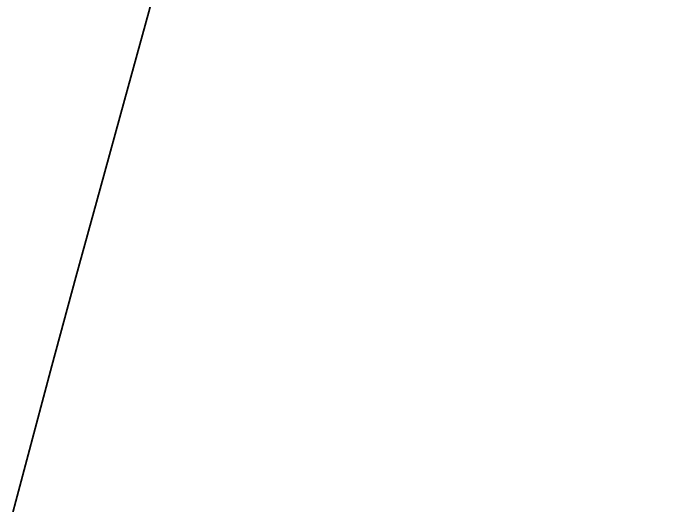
# Model space of a CAD drawing. Header units: millimetres. Extents: x 0 to 1840, y -1118 to 817.
# Drawn here: x 188.741784 to 188.744803, y -641.117125 to -641.114874 of the extents above; entities that cross this region are included whole.
import ezdxf

# ---------------------------------------------------------------- set-up
doc = ezdxf.new("R2010")
doc.units = ezdxf.units.MM
doc.layers.add('Blocks', color=7, linetype='Continuous')
doc.layers.add('Blocks$Outline', color=7, linetype='Continuous', lineweight=35, true_color=0xff3f3f)

# ---------------------------------------------------------------- blocks, each defined once
blk = doc.blocks.new('N02 Office Chair Back')
at = {"layer": 'Blocks$Outline'}
blk.add_lwpolyline([(188.4784639, 472.9219055), (188.74196, 473.9129865)], dxfattribs=at)
for points, knots in [([(160.8051906, 654.1262657), (160.792704, 651.6707718), (160.7802173, 649.215278), (160.7677307, 646.7597841), (160.6297718, 619.630161), (160.402135, 574.8653644), (160.4894086, 514.5281428), (169.8006573, 471.6083801), (188.4914524, 441.9940626), (209.1225414, 433.1188005), (220.4932776, 432.5746655), (232.3261327, 432.4462106), (241.0115815, 432.7902576), (249.1453899, 433.112453), (252.4703451, 433.2441607), (255.7953003, 433.3758684), (259.1202554, 433.5075762), (266.4919464, 433.7995827), (273.8636375, 434.0915892), (281.2353285, 434.3835958), (281.851996, 434.4080231), (282.4686634, 434.4324505), (283.0853309, 434.4568778)], [-277.850842, -277.850842, -277.850842, -277.850842, -270.479618, -270.479618, -270.479618, -189.038345, -136.09876, -89.920556, -58.530127, -35.462205, -26.079249, -24.422873, 0, 0, 0, 9.983633, 9.983633, 9.983633, 32.118144, 32.118144, 32.118144, 33.969773, 33.969773, 33.969773, 33.969773]), ([(285.1346345, 417.9370091), (265.237793, 417.4788037), (245.3409515, 417.0205983), (225.4441099, 416.5623928), (223.87402, 416.6513674), (212.866595, 417.2751413), (196.3555819, 419.9155626), (176.7517456, 433.6191012), (160.1823086, 454.418215), (148.2262198, 489.1974279), (142.1948388, 553.6996488), (143.6881836, 606.315522), (144.7513653, 643.7752122), (144.8417245, 646.9588891), (144.9320837, 650.1425661), (145.0224429, 653.326243)], [0, 0, 0, 0, 59.70635, 59.70635, 59.70635, 64.431904, 92.835775, 108.037966, 135.233907, 171.143155, 216.597136, 328.940201, 328.940201, 328.940201, 338.488171, 338.488171, 338.488171, 338.488171]), ([(188.74196, 473.9129865), (188.7514124, 473.9474813), (188.8105873, 474.1506496), (188.9751744, 474.4945602), (189.3405442, 474.904931), (189.6970995, 475.127167), (189.9102131, 475.2269307)], [-0.29781515, -0.29781515, -0.29781515, -0.29781515, -0.2967033, -0.29120879, -0.28571429, -0.27986803, -0.27986803, -0.27986803, -0.27986803])]:
    blk.add_open_spline(points, degree=3, knots=knots, dxfattribs=at)

msp = doc.modelspace()

# ---------------------------------------------------------------- block references
at = {"layer": 'Blocks'}
msp.add_blockref('N02 Office Chair Back', (0, -1115.0294708), dxfattribs=at)

doc.saveas('drawing.dxf')
